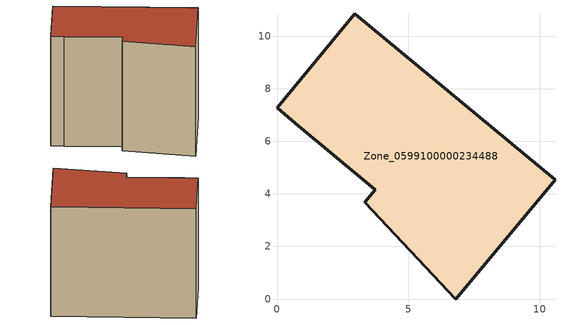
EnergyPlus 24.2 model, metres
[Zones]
Zone_0599100000234488
 floor ground (C_G): 10.57,4.55 6.79,0 3.34,3.68 3.74,4.15 0.69,6.68 0,7.28 2.96,10.85 z0
 wall outside (C_F): 0.69,6.68 3.74,4.15 3.34,3.68 6.79,0 10.57,4.55 2.96,10.85 0,7.28 0.69,6.68 z0:8.27
 roof outside (C_R): 10.57,4.55 2.96,10.85 0,7.28 0.69,6.68 3.74,4.15 3.34,3.68 6.79,0 z8.27
[BUILDING]
Pand.0599100000234488: North Axis=0; Terrain=City; Loads Convergence Tolerance Value=0.04; Temperature Convergence Tolerance Value=0.4; Solar Distribution=FullExterior; Maximum Number of Warmup Days=25; Minimum Number of Warmup Days=1
[Site:Location]
Rotterdam.The.Hague.AP_ZH_NLD Design_Conditions: Latitude=51.96; Longitude=4.45; Time Zone=1; Elevation=-4.5
[SITE:GROUNDTEMPERATURE:BUILDINGSURFACE]
18, 18, 18, 18, 18, 18, 18, 18, 18, 18, 18, 18
[MATERIAL] Thermal Absorptance=0.9; Solar Absorptance=0.7; Visible Absorptance=0.7
Name | Roughness | Thickness | Conductivity | Density | Specific Heat
G.TC.1992-2005 | MediumSmooth | 0.15 | 0.06 | 540 | 1210
F.TC.1992-2005 | Rough | 0.3 | 0.12 | 1920 | 840
R.TC.1992-2005 | MediumRough | 0.2 | 0.08 | 1500 | 1000
[CONSTRUCTION]
C_G: G.TC.1992-2005
C_F: F.TC.1992-2005
C_R: R.TC.1992-2005
[ZONE]
Zone_0599100000234488: Type=1; Multiplier=1; Ceiling Height=Autocalculate; Volume=Autocalculate; Floor Area=autocalculate; Part of Total Floor Area=Yes
[ZONEINFILTRATION:DESIGNFLOWRATE]
Infil_Zone_0599100000234488: Zone or ZoneList or Space or SpaceList=Zone_0599100000234488; Schedule=AlwaysOn; Design Flow Rate Calculation Method=Flow/Area; Flow Rate per Floor Area=0.0015; Constant Term Coefficient=1; Temperature Term Coefficient=0; Velocity Term Coefficient=0; Velocity Squared Term Coefficient=0
[HVACTEMPLATE:ZONE:IDEALLOADSAIRSYSTEM]
Zone_0599100000234488: Maximum Heating Supply Air Temperature=50; Minimum Cooling Supply Air Temperature=13; Maximum Heating Supply Air Humidity Ratio=0.0156; Minimum Cooling Supply Air Humidity Ratio=0.0077; Heating Limit=NoLimit; Cooling Limit=NoLimit; Dehumidification Control Type=ConstantSensibleHeatRatio; Cooling Sensible Heat Ratio=0.7; Dehumidification Setpoint=60; Humidification Control Type=None; Humidification Setpoint=30; Outdoor Air Method=None; Outdoor Air Flow Rate per Person=0.00944; Outdoor Air Flow Rate per Zone Floor Area=0; Outdoor Air Flow Rate per Zone=0; Demand Controlled Ventilation Type=None; Outdoor Air Economizer Type=NoEconomizer; Heat Recovery Type=None; Sensible Heat Recovery Effectiveness=0.7; Latent Heat Recovery Effectiveness=0.65
[ZONECONTROL:THERMOSTAT]
ThermostatControl_Zone_0599100000234488: Zone or ZoneList=Zone_0599100000234488; Control Type Schedule=DualSetpointControlType; Control 1=Thermostat_Zone_0599100000234488; Temperature Difference Between Cutout And Setpoint=0
[THERMOSTATSETPOINT:DUALSETPOINT]
Thermostat_Zone_0599100000234488: Heating Setpoint Temperature Schedule=HeatingSetpoint_Zone_0599100000234488; Cooling Setpoint Temperature Schedule=CoolingSetpoint_Zone_0599100000234488
[SCHEDULE:COMPACT]
HeatingSetpoint_Zone_0599100000234488: Through: 12/31, For: AllDays, Until: 24:00, 21
CoolingSetpoint_Zone_0599100000234488: Through: 12/31, For: AllDays, Until: 24:00, 24
DualSetpointControlType: Through: 12/31, For: AllDays, Until: 24:00, 4
AlwaysOn: Through: 12/31, For: AllDays, Until: 24:00, 1
